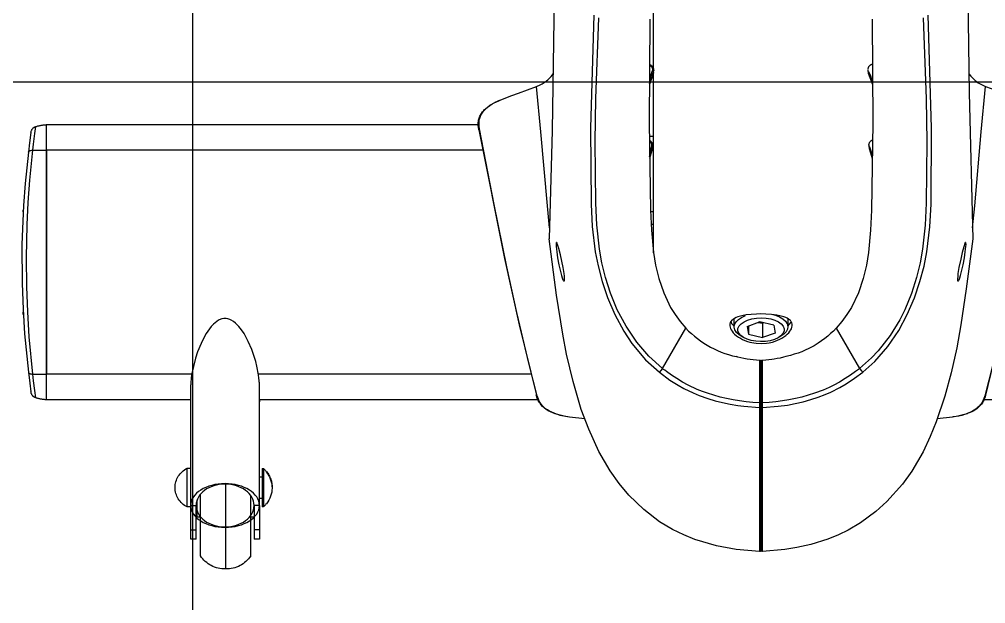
# Model space of a CAD drawing. Header units: inches. Extents: x 5931 to 10048, y 0 to 3185.
# Drawn here: x 7211.46 to 7224.96, y 903.25 to 911.42 of the extents above; entities that cross this region are included whole.
import ezdxf

# ---------------------------------------------------------------- set-up
doc = ezdxf.new("R2010")
doc.units = ezdxf.units.IN
doc.header["$LTSCALE"] = 48
doc.header["$MEASUREMENT"] = 0
doc.linetypes.add('DASHDOT2', pattern=[0.5, 0.25, -0.125, 0, -0.125])
for name, color, linetype in [('A-Eqpm-NIC', 8, 'DASHDOT2'), ('A-Flor-Case-Full Height', 8, 'Continuous'), ('A-Flor-Pattern', 8, 'Continuous')]:
    doc.layers.add(name, color=color, linetype=linetype)

# ---------------------------------------------------------------- blocks, each defined once
blk = doc.blocks.new('Precor_r815')
for p, q in [((-1.503, 20.636), (-1.503, 4.596)), ((1.503, 4.594), (1.503, 20.638)), ((10, 6.083), (10, 6.456)), ((3.895, 6.083), (10, 6.083)), ((10.191, 6.083), (10, 6.083)), ((10, 2.829), (10, 6.083)), ((-0.177, 3.541), (-0.196, 3.427)), ((-0.177, 3.541), (0.019, 3.589)), ((-0.038, 3.575), (-0.019, 3.568)), ((0.038, 3.582), (-0.019, 3.568)), ((-0.019, 3.568), (-0.019, 3.361)), ((0.196, 3.523), (0.019, 3.589)), ((0.177, 3.53), (0.177, 3.409)), ((0.196, 3.523), (0.177, 3.409)), ((-0.196, 3.427), (-0.019, 3.361)), ((0.177, 3.409), (-0.019, 3.361)), ((3.219, 2.829), (7.034, 2.829)), ((7.966, 2.829), (10, 2.829)), ((10.191, 2.829), (10, 2.829)), ((10, 2.456), (10, 2.829)), ((7.019, 0.921), (7.019, 2.673)), ((7.981, 0.921), (7.981, 2.673)), ((7.019, 2.456), (7.019, 2.426)), ((7.981, 2.426), (7.981, 2.456)), ((0, 1.91), (-0.008, 1.91)), ((6.964, 1.459), (6.964, 0.904)), ((6.981, 1.459), (6.981, 0.904)), ((8.031, 0.9), (8.031, 1.463)), ((7.492, 0), (7.492, 1.232)), ((7.842, 0.19), (7.842, 1.088)), ((7.142, 0.19), (7.142, 1.069)), ((7.891, 0.75), (7.891, 1.005)), ((7.019, 0.921), (7.094, 0.921)), ((7.019, 0.921), (7.019, 0.566)), ((7.094, 0.921), (7.094, 0.566)), ((7.981, 0.921), (7.906, 0.921)), ((7.906, 0.566), (7.906, 0.921)), ((7.981, 0.566), (7.981, 0.921)), ((7.019, 0.566), (7.094, 0.566)), ((7.019, 0.566), (7.019, 0.431)), ((7.094, 0.566), (7.094, 0.431)), ((7.981, 0.566), (7.906, 0.566)), ((7.906, 0.431), (7.906, 0.566)), ((7.981, 0.431), (7.981, 0.566))]:
    blk.add_line(p, q)
for points in [[(-2.878, 9.396), (-2.915, 6.916), (-2.963, 4.796)], [(2.878, 9.396), (2.925, 6.368), (2.963, 4.796)], [(-1.424, 2.856), (-1.592, 3.015), (-1.775, 3.232), (-1.928, 3.466), (-2.047, 3.695), (-2.148, 3.94), (-2.224, 4.177), (-2.281, 4.401), (-2.32, 4.607), (-2.363, 4.972), (-2.379, 5.298), (-2.388, 6.41), (-2.339, 8.048)], [(-2.271, 8.009), (-2.31, 6.832), (-2.32, 6.204), (-2.311, 5.312), (-2.297, 4.995), (-2.262, 4.644), (-2.227, 4.447), (-2.176, 4.233), (-2.105, 4.003), (-2.011, 3.765), (-1.941, 3.621), (-1.808, 3.393), (-1.641, 3.17), (-1.546, 3.066), (-1.379, 2.911)], [(-1.557, 7.986), (-1.565, 6.481), (-1.547, 5.211), (-1.534, 4.92), (-1.504, 4.597), (-1.475, 4.415), (-1.43, 4.218), (-1.362, 4.01), (-1.265, 3.799), (-1.203, 3.695), (-1.132, 3.593), (-1.052, 3.496)], [(1.557, 7.986), (1.565, 6.481), (1.547, 5.211), (1.534, 4.92), (1.504, 4.597), (1.475, 4.415), (1.43, 4.218), (1.362, 4.01), (1.265, 3.799), (1.203, 3.695), (1.132, 3.593), (1.052, 3.496)], [(1.379, 2.911), (1.571, 3.091), (1.739, 3.294), (1.889, 3.525), (2.011, 3.765), (2.106, 4.005), (2.177, 4.234), (2.228, 4.449), (2.262, 4.646), (2.298, 4.997), (2.311, 5.314), (2.32, 6.205), (2.31, 6.833), (2.271, 8.009)], [(2.339, 8.048), (2.388, 6.411), (2.379, 5.3), (2.363, 4.974), (2.321, 4.609), (2.281, 4.403), (2.225, 4.178), (2.148, 3.942), (2.047, 3.695), (1.92, 3.452), (1.806, 3.275), (1.616, 3.04), (1.423, 2.856)], [(-1.499, 7.258), (-1.5, 7.266), (-1.501, 7.273), (-1.502, 7.279), (-1.503, 7.283), (-1.504, 7.286), (-1.506, 7.292), (-1.508, 7.295), (-1.51, 7.298), (-1.515, 7.305), (-1.52, 7.311), (-1.526, 7.317), (-1.529, 7.32), (-1.533, 7.323), (-1.536, 7.325), (-1.54, 7.327), (-1.545, 7.33), (-1.552, 7.333), (-1.562, 7.336)], [(1.499, 7.248), (1.499, 7.251), (1.499, 7.254), (1.499, 7.257), (1.499, 7.261), (1.5, 7.265), (1.501, 7.269), (1.503, 7.272), (1.506, 7.28), (1.51, 7.287), (1.514, 7.293), (1.519, 7.299), (1.525, 7.305), (1.531, 7.311), (1.535, 7.314), (1.538, 7.316), (1.542, 7.318), (1.546, 7.32), (1.55, 7.322), (1.555, 7.324), (1.562, 7.326)], [(1.562, 7.319), (1.559, 7.318), (1.556, 7.317), (1.553, 7.315), (1.55, 7.313), (1.547, 7.311), (1.545, 7.309), (1.54, 7.305), (1.535, 7.3), (1.531, 7.295), (1.527, 7.289), (1.524, 7.284), (1.522, 7.278), (1.52, 7.272), (1.519, 7.266), (1.518, 7.26), (1.519, 7.254), (1.519, 7.248), (1.521, 7.242), (1.522, 7.239), (1.524, 7.235)], [(-2.91, 7.192), (-2.934, 7.158), (-2.996, 7.097), (-3.039, 7.064), (-3.142, 7.011)], [(-1.505, 7.228), (-1.523, 7.188), (-1.531, 7.167), (-1.539, 7.147), (-1.547, 7.126), (-1.553, 7.105), (-1.559, 7.084), (-1.563, 7.065)], [(-1.563, 7.032), (-1.505, 7.198)], [(-1.505, 7.198), (-1.505, 7.228)], [(-1.5, 7.228), (-1.5, 7.249)], [(1.5, 7.243), (1.5, 7.239)], [(1.505, 7.209), (1.505, 7.218)], [(1.563, 7.051), (1.553, 7.086), (1.543, 7.12), (1.531, 7.154), (1.525, 7.17), (1.519, 7.187), (1.505, 7.218)], [(1.505, 7.209), (1.563, 7.036)], [(1.524, 7.235), (1.563, 7.119)], [(3.142, 7.011), (3.091, 7.035), (3.071, 7.045), (3.061, 7.05), (3.037, 7.066), (3.018, 7.079), (3, 7.094), (2.983, 7.108), (2.966, 7.124), (2.95, 7.14), (2.936, 7.156), (2.923, 7.173), (2.91, 7.192)], [(-3.142, 7.011), (-3.299, 6.952), (-3.392, 6.915), (-3.642, 6.815)], [(-2.959, 4.956), (-2.99, 5.273), (-3.082, 6.352), (-3.142, 7.011)], [(2.959, 4.956), (2.99, 5.273), (3.082, 6.352), (3.142, 7.011)], [(3.642, 6.815), (3.487, 6.878), (3.394, 6.914), (3.142, 7.011)], [(3.94, 6.396), (3.944, 6.433), (3.946, 6.452), (3.946, 6.479), (3.945, 6.498), (3.943, 6.516), (3.939, 6.534), (3.931, 6.564), (3.919, 6.593), (3.904, 6.622), (3.895, 6.636), (3.879, 6.656), (3.855, 6.682), (3.828, 6.707), (3.797, 6.731), (3.767, 6.752), (3.736, 6.77), (3.703, 6.787), (3.669, 6.803), (3.642, 6.815)], [(3.897, 6.639), (3.885, 6.656), (3.88, 6.662), (3.869, 6.674), (3.856, 6.686), (3.83, 6.709), (3.816, 6.72), (3.794, 6.736), (3.776, 6.748), (3.744, 6.767), (3.712, 6.785), (3.695, 6.793), (3.669, 6.805), (3.643, 6.815)], [(3.951, 6.385), (3.956, 6.418), (3.958, 6.439), (3.959, 6.455), (3.958, 6.471), (3.957, 6.488), (3.955, 6.503), (3.952, 6.518), (3.949, 6.533), (3.945, 6.548), (3.94, 6.563), (3.934, 6.579), (3.926, 6.594), (3.921, 6.604), (3.911, 6.619), (3.897, 6.639)], [(-3.144, 2.524), (-3.384, 3.546), (-3.588, 4.511), (-3.951, 6.38)], [(-3.94, 6.396), (-3.733, 5.293), (-3.555, 4.389), (-3.416, 3.727), (-3.243, 2.969), (-3.131, 2.514)], [(3.131, 2.514), (3.243, 2.969), (3.416, 3.727), (3.555, 4.389), (3.733, 5.293), (3.94, 6.396)], [(3.951, 6.38), (3.588, 4.511), (3.384, 3.546), (3.144, 2.524)], [(10, 6.456), (3.957, 6.456)], [(10.217, 6.339), (10.215, 6.351), (10.215, 6.355), (10.213, 6.362), (10.21, 6.369), (10.207, 6.376), (10.206, 6.379), (10.203, 6.385), (10.2, 6.388), (10.195, 6.395), (10.19, 6.401), (10.184, 6.407), (10.178, 6.412), (10.172, 6.417), (10.168, 6.419), (10.164, 6.421), (10.161, 6.423), (10.155, 6.425), (10.147, 6.427)], [(10.191, 6.083), (10.181, 6.17), (10.161, 6.326), (10.148, 6.427)], [(-1.517, 6.133), (-1.515, 6.14), (-1.513, 6.147), (-1.511, 6.155), (-1.511, 6.159), (-1.511, 6.162), (-1.511, 6.166), (-1.512, 6.174), (-1.514, 6.181), (-1.516, 6.189), (-1.52, 6.196), (-1.524, 6.202), (-1.529, 6.209), (-1.534, 6.215), (-1.54, 6.221), (-1.543, 6.224), (-1.547, 6.226), (-1.55, 6.229), (-1.554, 6.231), (-1.558, 6.233), (-1.563, 6.235)], [(1.563, 6.29), (1.503, 6.29)], [(1.517, 6.122), (1.514, 6.13), (1.512, 6.137), (1.511, 6.145), (1.511, 6.152), (1.512, 6.16), (1.513, 6.167), (1.515, 6.175), (1.518, 6.182), (1.522, 6.189), (1.527, 6.195), (1.532, 6.202), (1.537, 6.208), (1.544, 6.214), (1.547, 6.216), (1.55, 6.219), (1.554, 6.221), (1.558, 6.223), (1.563, 6.225)], [(10.217, 6.339), (10.237, 6.189), (10.253, 6.057)], [(-1.517, 6.133), (-1.562, 6.003)], [(-1.561, 5.96), (-1.517, 6.102)], [(-1.517, 6.102), (-1.517, 6.133)], [(-1.512, 6.129), (-1.513, 6.123), (-1.513, 6.12), (-1.513, 6.117), (-1.514, 6.114), (-1.514, 6.111), (-1.515, 6.108), (-1.516, 6.106), (-1.517, 6.102)], [(-1.513, 6.129), (-1.513, 6.16)], [(1.503, 6.1), (1.521, 6.1)], [(1.511, 6.14), (1.517, 6.113)], [(1.513, 6.144), (1.513, 6.14)], [(1.562, 5.985), (1.555, 6.008), (1.549, 6.031), (1.542, 6.054), (1.538, 6.066), (1.533, 6.082), (1.528, 6.095), (1.517, 6.122)], [(1.517, 6.113), (1.517, 6.122)], [(1.517, 6.113), (1.561, 5.962)], [(1.563, 6.214), (1.556, 6.21), (1.552, 6.206), (1.548, 6.204), (1.546, 6.201), (1.544, 6.199), (1.542, 6.196), (1.54, 6.193), (1.537, 6.188), (1.535, 6.182), (1.533, 6.176), (1.532, 6.17), (1.531, 6.164), (1.531, 6.161), (1.531, 6.155), (1.532, 6.152), (1.532, 6.149), (1.533, 6.146), (1.534, 6.143), (1.535, 6.138)], [(1.535, 6.138), (1.562, 6.05)], [(10, 6.083), (10, 2.829)], [(10.191, 2.829), (10.241, 3.374), (10.263, 3.735), (10.277, 4.1), (10.281, 4.523), (10.271, 5), (10.255, 5.324), (10.232, 5.647), (10.191, 6.083)], [(10.253, 6.057), (10.251, 6.062), (10.248, 6.067), (10.242, 6.071), (10.235, 6.075), (10.226, 6.078), (10.215, 6.08), (10.204, 6.082), (10.191, 6.083)], [(10.253, 6.057), (10.298, 5.598), (10.321, 5.279), (10.343, 4.713), (10.342, 4.146), (10.328, 3.776), (10.306, 3.414), (10.253, 2.856)], [(1.546, 5.193), (1.503, 5.193)], [(10.326, 5.188), (10.325, 5.211)], [(10.326, 5.186), (10.325, 5.197)], [(1.503, 5.003), (1.538, 5.003)], [(-2.964, 4.796), (-2.873, 4.07), (-2.797, 3.546), (-2.739, 3.212), (-2.662, 2.847), (-2.574, 2.508), (-2.453, 2.138), (-2.368, 1.922), (-2.268, 1.703), (-2.11, 1.421), (-1.978, 1.23), (-1.761, 0.977), (-1.606, 0.832), (-1.393, 0.669), (-1.221, 0.563), (-1.083, 0.493), (-0.934, 0.43), (-0.699, 0.354), (-0.5, 0.309), (-0.334, 0.282), (-0.021, 0.253)], [(-2.763, 4.187), (-2.768, 4.193), (-2.772, 4.202), (-2.782, 4.23), (-2.792, 4.265), (-2.807, 4.321), (-2.828, 4.418), (-2.846, 4.519), (-2.859, 4.607), (-2.867, 4.684), (-2.869, 4.712), (-2.868, 4.742)], [(-2.861, 4.744), (-2.86, 4.744), (-2.858, 4.742), (-2.853, 4.73), (-2.837, 4.678), (-2.816, 4.597), (-2.794, 4.498), (-2.77, 4.379), (-2.756, 4.291), (-2.752, 4.254), (-2.749, 4.21), (-2.749, 4.195), (-2.751, 4.185)], [(0.021, 0.252), (0.349, 0.284), (0.622, 0.335), (0.924, 0.427), (1.082, 0.493), (1.238, 0.573), (1.419, 0.686), (1.641, 0.862), (1.848, 1.071), (1.986, 1.24), (2.112, 1.424), (2.268, 1.704), (2.412, 2.028), (2.515, 2.318), (2.631, 2.721), (2.721, 3.119), (2.775, 3.411), (2.861, 3.977), (2.964, 4.796)], [(2.751, 4.185), (2.749, 4.195), (2.749, 4.21), (2.752, 4.254), (2.756, 4.291), (2.77, 4.379), (2.788, 4.473), (2.807, 4.561), (2.831, 4.655), (2.847, 4.712), (2.855, 4.735), (2.858, 4.742), (2.86, 4.744), (2.861, 4.744)], [(2.868, 4.742), (2.869, 4.712), (2.867, 4.684), (2.859, 4.607), (2.846, 4.519), (2.828, 4.418), (2.807, 4.321), (2.792, 4.265), (2.782, 4.23), (2.772, 4.202), (2.768, 4.193), (2.763, 4.187)], [(-2.754, 4.179), (-2.763, 4.187)], [(2.763, 4.187), (2.754, 4.179)], [(-0.148, 3.7), (-0.201, 3.685), (-0.259, 3.661), (-0.307, 3.631), (-0.343, 3.598), (-0.366, 3.561), (-0.375, 3.522), (-0.369, 3.483), (-0.35, 3.446), (-0.317, 3.411), (-0.293, 3.393)], [(0.293, 3.393), (0.307, 3.403), (0.343, 3.437), (0.366, 3.474), (0.375, 3.512), (0.369, 3.551), (0.35, 3.589), (0.317, 3.624), (0.271, 3.654), (0.216, 3.68)], [(10.325, 3.704), (10.325, 3.698), (10.325, 3.705), (10.325, 3.709), (10.325, 3.714), (10.326, 3.729)], [(10.326, 3.723), (10.326, 3.729)], [(-0.375, 3.525), (-0.42, 3.587)], [(-0.375, 3.633), (-0.375, 3.517)], [(0.187, 3.616), (0.128, 3.633), (0.063, 3.644), (-0.005, 3.647), (-0.073, 3.643), (-0.137, 3.631), (-0.195, 3.613), (-0.245, 3.588), (-0.284, 3.559), (-0.311, 3.525), (-0.324, 3.49), (-0.323, 3.454), (-0.307, 3.419), (-0.279, 3.386), (-0.238, 3.358), (-0.187, 3.334), (-0.128, 3.316), (-0.063, 3.306), (0.005, 3.303), (0.073, 3.307), (0.137, 3.319), (0.195, 3.337), (0.245, 3.362), (0.284, 3.391), (0.311, 3.424), (0.324, 3.459), (0.323, 3.495), (0.307, 3.531), (0.279, 3.563), (0.238, 3.592), (0.187, 3.616)], [(-0.004, 3.583), (0.008, 3.583), (0.031, 3.585)], [(0.375, 3.517), (0.375, 3.633)], [(0.423, 3.592), (0.421, 3.586), (0.42, 3.583), (0.419, 3.579), (0.417, 3.575), (0.415, 3.571), (0.412, 3.567), (0.409, 3.563), (0.406, 3.559), (0.399, 3.551), (0.391, 3.542), (0.375, 3.526)], [(7.032, 2.82), (7.055, 2.945), (7.071, 3.013), (7.087, 3.072), (7.127, 3.19), (7.176, 3.305), (7.204, 3.362), (7.235, 3.418), (7.27, 3.473), (7.308, 3.524), (7.353, 3.571), (7.381, 3.595), (7.414, 3.616), (7.435, 3.626), (7.464, 3.635), (7.486, 3.639), (7.517, 3.638), (7.544, 3.633), (7.56, 3.628), (7.592, 3.612), (7.618, 3.596), (7.662, 3.557), (7.695, 3.52), (7.72, 3.487), (7.764, 3.42), (7.803, 3.349), (7.837, 3.277), (7.885, 3.156), (7.915, 3.064), (7.944, 2.942), (7.968, 2.82)], [(-1.052, 3.496), (-1.379, 2.911)], [(-1.052, 3.496), (-1.014, 3.456), (-0.974, 3.418), (-0.933, 3.381), (-0.891, 3.346), (-0.847, 3.313), (-0.801, 3.281), (-0.742, 3.243), (-0.67, 3.203), (-0.62, 3.179), (-0.569, 3.156), (-0.518, 3.136), (-0.466, 3.118), (-0.413, 3.101), (-0.345, 3.084)], [(-0.293, 3.393), (-0.254, 3.367)], [(0.254, 3.367), (0.293, 3.393)], [(1.052, 3.496), (1.014, 3.456), (0.974, 3.418), (0.933, 3.381), (0.891, 3.346), (0.847, 3.312), (0.801, 3.281), (0.754, 3.251), (0.706, 3.222), (0.657, 3.197), (0.607, 3.173), (0.556, 3.151), (0.505, 3.131), (0.453, 3.113), (0.399, 3.098), (0.345, 3.084)], [(1.379, 2.911), (1.052, 3.496)], [(-0.345, 3.084), (-0.313, 3.075), (-0.27, 3.064), (-0.227, 3.055), (-0.184, 3.047), (-0.152, 3.042), (-0.108, 3.036), (-0.065, 3.032), (-0.021, 3.029)], [(-0.021, 2.415), (-0.021, 3.029)], [(-0.021, 3.029), (-0.02, 3.029), (-0.017, 3.029), (-0.015, 3.028), (-0.013, 3.028), (-0.011, 3.027), (-0.009, 3.026), (-0.007, 3.026), (-0.006, 3.025), (-0.004, 3.024), (-0.003, 3.023), (-0.002, 3.022), (-0.001, 3.02), (-0.001, 3.019), (0, 3.018), (0, 3.018), (0, 3.017), (0, 3.016)], [(0, 3.016), (0, 3.017), (0, 3.018), (0, 3.018), (0.001, 3.019), (0.001, 3.02), (0.002, 3.022), (0.003, 3.023), (0.004, 3.024), (0.006, 3.025), (0.007, 3.026), (0.009, 3.026), (0.011, 3.027), (0.013, 3.028), (0.015, 3.028), (0.017, 3.029), (0.02, 3.029), (0.021, 3.029)], [(0, 2.415), (0, 3.016)], [(0, 3.016), (0, 2.415)], [(0.021, 3.029), (0.065, 3.032), (0.109, 3.036), (0.152, 3.042), (0.196, 3.049), (0.239, 3.057), (0.282, 3.067), (0.324, 3.078), (0.345, 3.084)], [(0.021, 3.029), (0.021, 2.415)], [(-1.379, 2.911), (-1.407, 2.876), (-1.424, 2.856)], [(-0.021, 2.345), (-0.238, 2.362), (-0.372, 2.381), (-0.48, 2.402), (-0.589, 2.429), (-0.696, 2.46), (-0.802, 2.496), (-0.897, 2.535), (-0.976, 2.57), (-1.101, 2.635), (-1.192, 2.689), (-1.309, 2.77), (-1.424, 2.856)], [(-1.379, 2.911), (-1.379, 2.911)], [(-1.379, 2.911), (-1.364, 2.898), (-1.349, 2.886), (-1.322, 2.866)], [(-1.322, 2.866), (-1.251, 2.813), (-1.178, 2.764), (-1.099, 2.715), (-1.018, 2.669), (-0.955, 2.638), (-0.87, 2.599), (-0.75, 2.552), (-0.661, 2.522), (-0.572, 2.496), (-0.482, 2.474), (-0.391, 2.456), (-0.299, 2.441), (-0.207, 2.429), (-0.114, 2.42), (-0.021, 2.415)], [(0.021, 2.415), (0.114, 2.42), (0.207, 2.429), (0.299, 2.441), (0.391, 2.456), (0.482, 2.474), (0.572, 2.496), (0.661, 2.522), (0.75, 2.552), (0.821, 2.579), (0.892, 2.608), (1.018, 2.669), (1.099, 2.715), (1.178, 2.764), (1.251, 2.813), (1.322, 2.866)], [(1.423, 2.856), (1.277, 2.744), (1.16, 2.669), (1.078, 2.622), (0.951, 2.559), (0.864, 2.521), (0.745, 2.476), (0.642, 2.443), (0.538, 2.416), (0.433, 2.393), (0.324, 2.373), (0.242, 2.362), (0.021, 2.345)], [(1.322, 2.866), (1.348, 2.886), (1.364, 2.898), (1.379, 2.911)], [(1.379, 2.911), (1.407, 2.876), (1.423, 2.856)], [(10.253, 2.856), (10.251, 2.851), (10.248, 2.846), (10.242, 2.842), (10.235, 2.838), (10.226, 2.835), (10.215, 2.832), (10.204, 2.83), (10.191, 2.829)], [(10.253, 2.856), (10.234, 2.699), (10.217, 2.574)], [(7.019, 2.673), (7.02, 2.704), (7.021, 2.719), (7.022, 2.737), (7.026, 2.771), (7.032, 2.82)], [(7.968, 2.82), (7.974, 2.768), (7.976, 2.749), (7.979, 2.727), (7.979, 2.716), (7.98, 2.694), (7.981, 2.673)], [(10.148, 2.485), (10.162, 2.594), (10.18, 2.733), (10.191, 2.829)], [(10.148, 2.486), (10.158, 2.489), (10.163, 2.491), (10.168, 2.494), (10.171, 2.495), (10.176, 2.499), (10.181, 2.503), (10.186, 2.507), (10.189, 2.511), (10.193, 2.515), (10.197, 2.519), (10.201, 2.525), (10.203, 2.529), (10.207, 2.537), (10.21, 2.544), (10.212, 2.547), (10.214, 2.554), (10.215, 2.559), (10.216, 2.564), (10.217, 2.574)], [(-7.019, 2.456), (-3.12, 2.456)], [(-3.142, 2.522), (-3.135, 2.496), (-3.129, 2.477), (-3.125, 2.466), (-3.119, 2.451), (-3.111, 2.436), (-3.103, 2.422), (-3.094, 2.408), (-3.085, 2.395), (-3.075, 2.382), (-3.063, 2.368), (-3.05, 2.355), (-3.032, 2.339)], [(-3.131, 2.514), (-3.119, 2.478), (-3.106, 2.444), (-3.093, 2.42), (-3.072, 2.389), (-3.05, 2.361), (-3.027, 2.339), (-3.013, 2.327), (-2.982, 2.304), (-2.947, 2.284), (-2.909, 2.266), (-2.868, 2.25), (-2.825, 2.236), (-2.792, 2.228), (-2.755, 2.22), (-2.679, 2.206)], [(0, 2.418), (0, 2.434)], [(2.679, 2.205), (2.707, 2.209), (2.735, 2.214), (2.809, 2.231), (2.845, 2.241), (2.881, 2.253), (2.914, 2.266), (2.947, 2.281), (2.978, 2.298), (3.006, 2.317), (3.033, 2.338), (3.056, 2.361), (3.078, 2.386), (3.093, 2.406), (3.102, 2.42), (3.117, 2.449), (3.131, 2.48), (3.137, 2.497), (3.142, 2.514), (3.145, 2.53)], [(2.679, 2.206), (2.756, 2.22), (2.793, 2.228), (2.829, 2.238), (2.864, 2.249), (2.897, 2.261), (2.928, 2.275), (2.959, 2.291), (2.988, 2.309), (3.014, 2.328), (3.038, 2.35), (3.056, 2.368), (3.077, 2.395), (3.095, 2.424), (3.103, 2.439), (3.115, 2.466), (3.131, 2.514)], [(3.12, 2.456), (7.019, 2.456)], [(7.981, 2.456), (10, 2.456)], [(-3.032, 2.339), (-3.02, 2.328), (-3.006, 2.317), (-2.992, 2.307), (-2.976, 2.297), (-2.96, 2.288), (-2.927, 2.272), (-2.901, 2.261), (-2.883, 2.254), (-2.846, 2.241), (-2.808, 2.231), (-2.77, 2.221), (-2.73, 2.213), (-2.691, 2.207), (-2.673, 2.204)], [(-0.021, 2.345), (-0.021, 2.36), (-0.021, 2.415)], [(-0.021, 0.255), (-0.021, 2.345)], [(0, 2.362), (0, 2.415)], [(0, 2.415), (0, 2.362)], [(0, 0.275), (0, 2.362)], [(0, 2.362), (0, 0.275)], [(0.021, 2.415), (0.021, 2.365), (0.021, 2.345)], [(0.021, 2.345), (0.021, 0.255)], [(-2.679, 2.206), (-2.467, 2.179)], [(2.468, 2.18), (2.679, 2.206)], [(6.923, 1.415), (6.923, 1.403)], [(6.963, 1.457), (6.953, 1.448), (6.948, 1.443), (6.943, 1.438), (6.94, 1.435), (6.934, 1.428), (6.929, 1.421), (6.924, 1.415)], [(6.981, 1.459), (6.964, 1.459)], [(8.031, 1.463), (7.981, 1.463)], [(7.019, 1.338), (6.981, 1.338)], [(6.924, 0.948), (6.932, 0.938), (6.936, 0.933), (6.94, 0.928), (6.944, 0.923), (6.948, 0.918), (6.953, 0.914), (6.955, 0.912), (6.962, 0.907)], [(6.981, 1.025), (7.019, 1.025)], [(6.964, 0.904), (6.981, 0.904)], [(7.981, 0.9), (8.031, 0.9)], [(7.094, 0.75), (7.142, 0.75)], [(7.842, 0.75), (7.891, 0.75)], [(7.019, 0.431), (7.094, 0.431)], [(7.906, 0.431), (7.981, 0.431)], [(0.021, 0.255), (0.021, 0.255)]]:
    blk.add_lwpolyline(points)
blk.add_lwpolyline([(-0.161, 3.296), (-0.196, 3.307), (-0.23, 3.321), (-0.262, 3.336), (-0.292, 3.353), (-0.32, 3.371), (-0.345, 3.39), (-0.368, 3.41), (-0.388, 3.431), (-0.405, 3.452), (-0.418, 3.474), (-0.426, 3.49), (-0.433, 3.51), (-0.437, 3.53), (-0.436, 3.558), (-0.432, 3.575), (-0.424, 3.591), (-0.413, 3.607), (-0.399, 3.62), (-0.386, 3.63), (-0.367, 3.643), (-0.345, 3.653), (-0.32, 3.663), (-0.284, 3.674), (-0.219, 3.688), (-0.147, 3.697), (-0.069, 3.702), (0.008, 3.704), (0.065, 3.702), (0.138, 3.698), (0.206, 3.69), (0.27, 3.678), (0.325, 3.661), (0.35, 3.651), (0.373, 3.639), (0.392, 3.626), (0.408, 3.612), (0.421, 3.596), (0.43, 3.58), (0.436, 3.561), (0.437, 3.548), (0.437, 3.533), (0.434, 3.513), (0.427, 3.493), (0.417, 3.473), (0.405, 3.452), (0.389, 3.432), (0.37, 3.412), (0.342, 3.387), (0.317, 3.369), (0.289, 3.351), (0.259, 3.334), (0.226, 3.319), (0.191, 3.306), (0.155, 3.295), (0.102, 3.284), (0.068, 3.28), (0, 3.275), (-0.077, 3.281), (-0.115, 3.286)], close=True)
for centre, radius, start, end in [((1.528, 7.211), 0.0243, 101.1259, 162.7418), ((3.936, 6.381), 0.0154, 356.5353, 75.1594), ((9.965, 5.856), 0.6, 72.2498, 86.6558), ((1.539, 6.115), 0.0237, 99.61, 162.7811), ((-3.131, 2.528), 0.0142, 196.9277, 270.0804), ((3.131, 2.528), 0.0142, 269.9196, 343.0723), ((9.965, 3.056), 0.6, 273.3442, 287.7471), ((-0.015, 3.465), 1.051, 269.7046, 270.843), ((-0.019, 2.364), 0.0191, 263.5555, 355.8634), ((0.015, 3.465), 1.051, 269.157, 270.2954), ((0.019, 2.364), 0.0191, 184.1366, 276.4445), ((7.207, 1.187), 0.365, 141.3129, 180.8908), ((7.207, 1.175), 0.364, 141.294, 218.706), ((7.881, 1.181), 0.319, 298.0725, 61.9275), ((-0.02, 0.272), 0.02, 264.6365, 358.5249), ((0.02, 0.272), 0.02, 181.479, 274.3433), ((7.479, 0.394), 0.394, 211.2013, 271.9282), ((7.506, 0.394), 0.394, 268.0718, 328.7987)]:
    blk.add_arc(centre, radius, start, end)
for major_axis, ratio in [((-0.481, 0), 0.660225), ((-0.406, 0), 0.766003)]:
    blk.add_ellipse((7.5, 0.921), major_axis=major_axis, ratio=ratio)
blk = doc.blocks.new('floor pattern 1st floor')
at = {"layer": 'A-Flor-Pattern'}
h = blk.add_hatch(dxfattribs=at)
h.set_pattern_fill('WOODS_BOARD_WIDE', color=256, scale=3, pattern_type=2)
h.set_pattern_definition([(0, (2343, 1229.155), (0, 6), []), (90, (2343, 1229.155), (-12, 12), [6, -42]), (90, (2367, 1235.155), (-12, 12), [6, -42])])
edge = h.paths.add_edge_path(flags=16)
edge.add_line((2149.545, 1020.632), (2161.545, 1020.632))
edge.add_ellipse((2161.545, 1015.632), major_axis=(-3.536, -3.536), ratio=1, start_angle=135, end_angle=225, ccw=False)
edge.add_line((2166.545, 1015.632), (2166.545, 984.632))
edge.add_ellipse((2161.545, 984.632), major_axis=(3.536, -3.536), ratio=1, start_angle=315, end_angle=405, ccw=False)
edge.add_line((2161.545, 979.632), (2156.545, 979.632))
edge.add_line((2156.545, 979.632), (2156.545, 955.632))
edge.add_line((2156.545, 955.632), (2147.545, 955.632))
edge.add_line((2147.545, 955.632), (2126.545, 955.632))
edge.add_line((2126.545, 955.632), (2126.545, 995.431))
edge.add_line((2126.545, 995.431), (2126.545, 1010.632))
edge.add_line((2126.545, 1010.632), (2144.545, 1010.632))
edge.add_line((2144.545, 1010.632), (2144.545, 1015.632))
edge.add_ellipse((2148.743, 1016.434), major_axis=(3.195, 3.195), ratio=0.85373, start_angle=38.5071, end_angle=141.4929, ccw=False)
edge = h.paths.add_edge_path(flags=16)
edge.add_ellipse((2192.347, 952.434), major_axis=(-3.192, 3.192), ratio=0.855373, start_angle=218.4535, end_angle=321.5465, ccw=False)
edge.add_line((2196.545, 951.632), (2196.532, 920.265))
edge.add_ellipse((2191.545, 920.632), major_axis=(-3.536, -3.536), ratio=1, start_angle=45, end_angle=130.7903, ccw=False)
edge.add_line((2191.545, 915.632), (2186.714, 915.632))
edge.add_line((2186.714, 915.632), (2186.545, 891.632))
edge.add_line((2186.545, 891.632), (2177.545, 891.632))
edge.add_line((2177.545, 891.632), (2156.545, 891.632))
edge.add_line((2156.545, 891.632), (2156.545, 931.431))
edge.add_line((2156.545, 931.431), (2156.545, 946.632))
edge.add_line((2156.545, 946.632), (2174.545, 946.632))
edge.add_line((2174.545, 946.632), (2174.545, 951.632))
edge.add_ellipse((2179.545, 951.632), major_axis=(3.536, -3.536), ratio=1, start_angle=135, end_angle=225, ccw=False)
edge.add_line((2179.545, 956.632), (2191.545, 956.632))
edge = h.paths.add_edge_path(flags=16)
edge.add_ellipse((2066.4, 1141.281), major_axis=(0, 0.0156), ratio=1, start_angle=270, end_angle=337.7307)
edge.add_line((2066.406, 1141.295), (2066.406, 1141.287))
edge.add_line((2066.406, 1141.287), (2066.406, 1140.753))
edge.add_line((2066.406, 1140.753), (2066.4, 1140.753))
edge.add_line((2066.4, 1140.753), (2066.4, 1140.707))
edge.add_line((2066.4, 1140.707), (2049.128, 1140.707))
edge.add_line((2049.128, 1140.707), (2045.1, 1140.707))
edge.add_line((2045.1, 1140.707), (2032.76, 1140.707))
edge.add_line((2032.76, 1140.707), (2030.378, 1140.707))
edge.add_line((2030.378, 1140.707), (2028.003, 1140.707))
edge.add_line((2028.003, 1140.707), (2028.003, 1140.753))
edge.add_line((2028.003, 1140.753), (2027.997, 1140.753))
edge.add_line((2027.997, 1140.753), (2027.997, 1141.287))
edge.add_line((2027.997, 1141.287), (2027.997, 1141.295))
edge.add_ellipse((2028.003, 1141.281), major_axis=(0, 0.0156), ratio=1, start_angle=22.2693, end_angle=90)
edge.add_line((2027.987, 1141.281), (2027.987, 1140.707))
edge.add_line((2027.987, 1140.707), (2027.951, 1140.707))
edge.add_line((2027.951, 1140.707), (2027.951, 1141.281))
edge.add_line((2027.951, 1141.281), (2027.951, 1141.287))
edge.add_ellipse((2027.997, 1141.287), major_axis=(0.0455, 0), ratio=1, start_angle=90, end_angle=180, ccw=False)
edge.add_line((2027.997, 1141.332), (2027.997, 1141.332))
edge.add_line((2027.997, 1141.332), (2028.003, 1141.332))
edge.add_line((2028.003, 1141.332), (2033.879, 1141.332))
edge.add_line((2033.879, 1141.332), (2033.879, 1141.906))
edge.add_ellipse((2033.931, 1141.906), major_axis=(0.0515, 0), ratio=1, start_angle=90, end_angle=180, ccw=False)
edge.add_line((2033.931, 1141.957), (2036.129, 1141.957))
edge.add_line((2036.129, 1141.957), (2036.129, 1145.929))
edge.add_ellipse((2037.879, 1152.707), major_axis=(7, 0), ratio=1, start_angle=180, end_angle=255.5225, ccw=False)
edge.add_ellipse((2037.879, 1152.707), major_axis=(7, 0), ratio=1, start_angle=0, end_angle=180, ccw=False)
edge.add_ellipse((2037.879, 1152.707), major_axis=(7, 0), ratio=1, start_angle=284.4775, end_angle=360, ccw=False)
edge.add_line((2039.629, 1145.929), (2039.629, 1141.957))
edge.add_line((2039.629, 1141.957), (2041.828, 1141.957))
edge.add_ellipse((2041.828, 1141.906), major_axis=(0.0515, 0), ratio=1, start_angle=360, end_angle=450, ccw=False)
edge.add_line((2041.879, 1141.906), (2041.879, 1141.332))
edge.add_line((2041.879, 1141.332), (2052.576, 1141.332))
edge.add_line((2052.576, 1141.332), (2052.576, 1141.906))
edge.add_ellipse((2052.628, 1141.906), major_axis=(0.0515, 0), ratio=1, start_angle=90, end_angle=180, ccw=False)
edge.add_line((2052.628, 1141.957), (2054.826, 1141.957))
edge.add_line((2054.826, 1141.957), (2054.826, 1145.929))
edge.add_ellipse((2056.576, 1152.707), major_axis=(7, 0), ratio=1, start_angle=180, end_angle=255.5225, ccw=False)
edge.add_ellipse((2056.576, 1152.707), major_axis=(7, 0), ratio=1, start_angle=0, end_angle=180, ccw=False)
edge.add_ellipse((2056.576, 1152.707), major_axis=(7, 0), ratio=1, start_angle=284.4775, end_angle=360, ccw=False)
edge.add_line((2058.326, 1145.929), (2058.326, 1141.957))
edge.add_line((2058.326, 1141.957), (2060.525, 1141.957))
edge.add_ellipse((2060.525, 1141.906), major_axis=(0.0515, 0), ratio=1, start_angle=360, end_angle=450, ccw=False)
edge.add_line((2060.576, 1141.906), (2060.576, 1141.332))
edge.add_line((2060.576, 1141.332), (2066.4, 1141.332))
edge.add_line((2066.4, 1141.332), (2066.406, 1141.332))
edge.add_line((2066.406, 1141.332), (2066.406, 1141.332))
edge.add_ellipse((2066.406, 1141.287), major_axis=(0.0455, 0), ratio=1, start_angle=360, end_angle=450, ccw=False)
edge.add_line((2066.451, 1141.287), (2066.451, 1141.281))
edge.add_line((2066.451, 1141.281), (2066.451, 1140.707))
edge.add_line((2066.451, 1140.707), (2066.415, 1140.707))
edge.add_line((2066.415, 1140.707), (2066.415, 1141.281))
edge = h.paths.add_edge_path(flags=16)
edge.add_ellipse((2444.829, 1074.381), major_axis=(-118.228, -0.039), ratio=0.670803, start_angle=0, end_angle=360)
h.paths.add_polyline_path([(2248.8, 1035.497), (2231.2, 1035.497), (2231.2, 1051.017), (2248.8, 1051.017)], flags=16)
h.paths.add_polyline_path([(2082.295, 971.082), (2080.545, 971.082), (2080.545, 1020.632), (2082.295, 1020.632)], flags=16)
h.paths.add_polyline_path([(2176.17, 1088.707), (2128.17, 1088.707), (2128.17, 1056.707), (2176.17, 1056.707)], flags=16)
h.paths.add_polyline_path([(2082.795, 1013.352), (2084.545, 1013.352), (2084.545, 889.632), (2082.795, 889.632)], flags=16)
h.paths.add_polyline_path([(2647.161, 890.632), (2647.911, 890.632), (2647.911, 885.007), (2647.161, 885.007)], flags=17)
h.paths.add_polyline_path([(2904.951, 1517.497), (2903.2, 1517.497), (2903.2, 1603.941), (2838.379, 1603.941), (2838.379, 1227.955), (2473.75, 1227.955), (2473.75, 1224.794), (2343.75, 1224.794), (2343.75, 1227.955), (2248.295, 1227.955), (2248.295, 1213.632), (2077.625, 1213.632), (2077.625, 1355.132), (2019.625, 1355.132), (2019.625, 1232.007), (2025.81, 1232.007), (2025.81, 1213.632), (2006.19, 1213.632), (2006.19, 1226.757), (1903.615, 1226.757), (1903.615, 1213.632), (1889.75, 1213.632), (1889.75, 1212.882), (1884.25, 1212.882), (1884.25, 1252.757), (1889.75, 1252.757), (1889.75, 1252.007), (1902, 1252.007), (1902, 1420.007), (1885.75, 1420.007), (1885.75, 1438.007), (1751.625, 1438.007), (1751.625, 1252.757), (1758.31, 1252.757), (1758.31, 1212.882), (1756.81, 1212.882), (1756.81, 1173.257), (1347.75, 1173.257), (1347.75, 1179.257), (1414.74, 1179.257), (1414.74, 1233.507), (1410.74, 1233.507), (1410.74, 1240.249), (1356.74, 1240.249), (1356.74, 1233.507), (1269.125, 1233.507), (1269.125, 1173.257), (980.455, 1173.257), (980.455, 1209.207), (835.81, 1209.207), (835.81, 1173.257), (707.377, 1173.257), (707.377, 1113.257), (1275.75, 1113.257), (1275.75, 1101.257), (1347.75, 1101.257), (1347.75, 1113.257), (1800.625, 1113.257), (1800.625, 1077.257), (1858.625, 1077.257), (1858.625, 1113.257), (1885.75, 1113.257), (1885.75, 1158.457), (2017.201, 1158.457), (2017.201, 1140.707), (2077.201, 1140.707), (2077.201, 1158.457), (2176.17, 1158.457), (2176.17, 1129.582), (2082.076, 1129.582), (2082.076, 1127.457), (2027.085, 1127.457), (2027.085, 1061.457), (2086.795, 1061.457), (2086.795, 1056.582), (2024.71, 1056.582), (2024.71, 987.132), (2072.795, 987.132), (2072.795, 1017.728), (2080.045, 1017.728), (2080.045, 890.632), (2059.81, 890.632), (2059.81, 885.007), (2386.001, 885.007), (2386.018, 985.891), (2427.006, 985.891), (2427.006, 986.51), (2501.031, 986.51), (2501.031, 985.891), (2542.018, 985.891), (2542.018, 885.007), (2647.161, 885.007), (2647.161, 1054.507), (2790.914, 1054.507), (2790.914, 1108.507), (2664.929, 1108.507), (2664.929, 1114.507), (2881.955, 1114.507), (2881.955, 1158.628), (2917.955, 1158.628), (2917.955, 1114.507), (2978.205, 1114.507), (2978.205, 1227.955), (2920.865, 1227.955), (2920.865, 1226.455), (2902.77, 1226.453), (2902.77, 1231.703), (2891.52, 1231.703), (2891.52, 1397.645), (2882.27, 1397.645), (2882.27, 1453.057), (2891.519, 1453.056), (2902.77, 1453.056), (2902.77, 1457.997), (2921.23, 1457.997), (2921.23, 1455.932), (2978.205, 1455.932), (2978.205, 1516.532), (2962.2, 1516.532), (2962.2, 1517.497)])
h = blk.add_hatch(dxfattribs=at)
h.set_pattern_fill('NET', color=256, scale=144)
h.set_pattern_definition([(0, (3055.871, 1522.532), (0, 18), []), (90, (3055.871, 1522.532), (-18, 1e-15), [])])
h.paths.add_polyline_path([(1124.625, 1107.257), (1124.625, 1053.967), (1130.31, 1053.967), (1130.31, 1032.547), (1124.625, 1032.547), (1124.625, 894.132), (1128.5, 894.132), (1128.501, 893.132), (1559.51, 893.132), (1559.51, 893.839), (1559.51, 895.557), (1559.385, 1107.257), (1353.75, 1107.257), (1353.75, 1095.257), (1269.75, 1095.257), (1269.75, 1107.257)])

msp = doc.modelspace()

# ---------------------------------------------------------------- block references
at = {"layer": 'A-Eqpm-NIC', "xscale": -0.9981457892836261, "yscale": 0.9613000631475188}
msp.add_blockref('Precor_r815', (7221.819, 903.739), dxfattribs=at)
at = {"layer": 'A-Flor-Case-Full Height'}
msp.add_blockref('floor pattern 1st floor', (6000, 0), dxfattribs=at)

doc.saveas('drawing.dxf')
